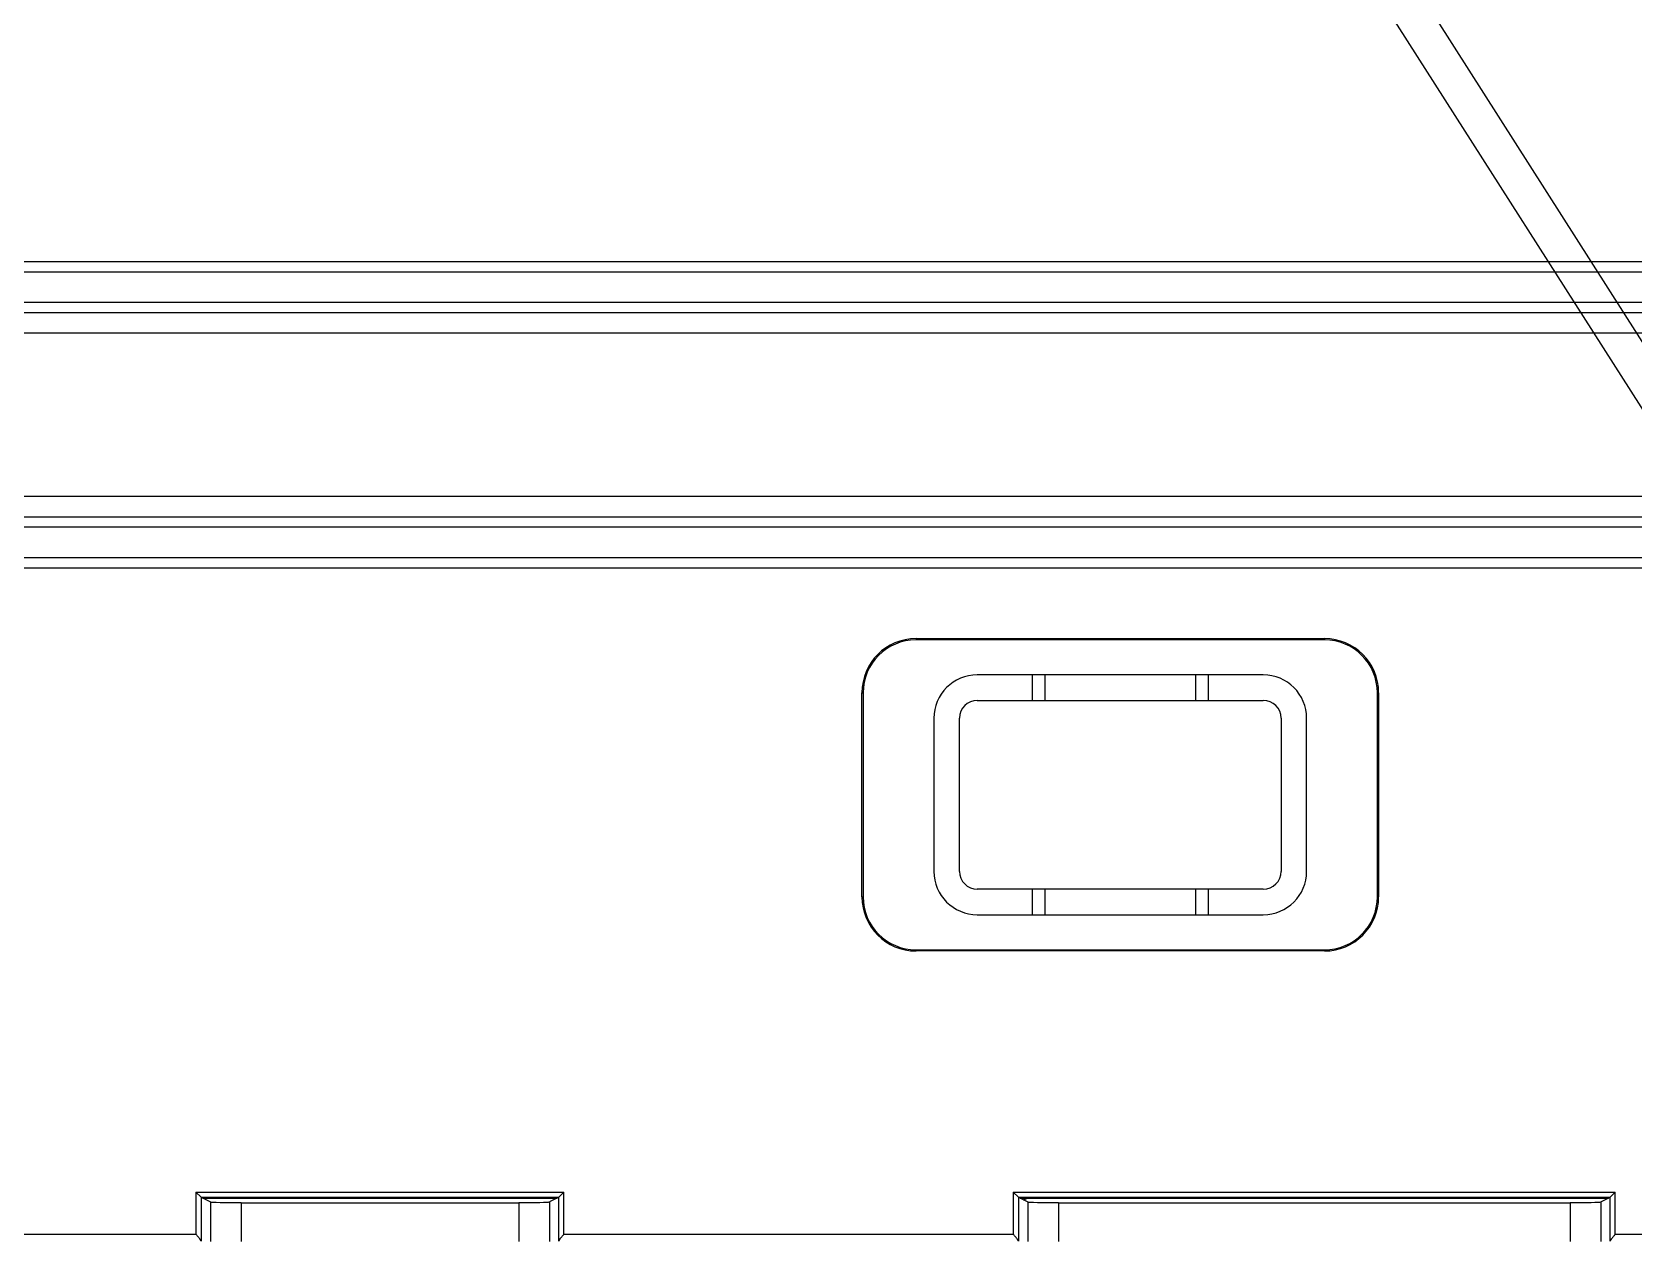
# Model space of a CAD drawing. Header units: millimetres. Extents: x 562 to 17351, y 2396 to 6995.
# Drawn here: x 14305.2 to 14462.1, y 4543.8 to 4662.2 of the extents above; entities that cross this region are included whole.
import ezdxf

# ---------------------------------------------------------------- set-up
doc = ezdxf.new("R2010")
doc.units = ezdxf.units.MM
doc.layers.add('02___PRT_ALL_AXES', color=7, linetype='Continuous')

# ---------------------------------------------------------------- blocks, each defined once
blk = doc.blocks.new('DTGCNV')
at = {"color": 7, "linetype": 'Continuous'}
for p, q in [((13149.85, 4903.45), (13275.55, 4706.13)), ((13273.33, 4703.11), (13194.98, 4826.09)), ((13169.62, 4731.75), (13209.62, 4731.75)), ((13169.62, 4731.75), (13169.62, 4731.63)), ((13209.62, 4731.63), (13169.62, 4731.63)), ((13209.62, 4731.75), (13209.62, 4731.63)), ((13203.62, 4728.2), (13175.62, 4728.2)), ((13181.02, 4725.7), (13181.02, 4728.2)), ((13182.22, 4728.2), (13182.22, 4725.7)), ((13197.02, 4725.7), (13197.02, 4728.2)), ((13198.22, 4728.2), (13198.22, 4725.7)), ((13164.32, 4726.45), (13164.43, 4726.45)), ((13164.32, 4706.45), (13164.32, 4726.45)), ((13164.43, 4726.45), (13164.43, 4706.45)), ((13175.62, 4725.7), (13203.62, 4725.7)), ((13214.92, 4726.45), (13214.8, 4726.45)), ((13214.8, 4706.45), (13214.8, 4726.45)), ((13214.92, 4726.45), (13214.92, 4706.45)), ((13171.37, 4723.95), (13171.37, 4708.95)), ((13173.87, 4708.95), (13173.87, 4723.95)), ((13205.37, 4723.95), (13205.37, 4708.95)), ((13207.87, 4708.95), (13207.87, 4723.95)), ((13164.32, 4706.45), (13164.43, 4706.45)), ((13203.62, 4707.2), (13175.62, 4707.2)), ((13181.02, 4704.7), (13181.02, 4707.2)), ((13182.22, 4707.2), (13182.22, 4704.7)), ((13197.02, 4704.7), (13197.02, 4707.2)), ((13198.22, 4707.2), (13198.22, 4704.7)), ((13214.92, 4706.45), (13214.8, 4706.45)), ((13175.62, 4704.7), (13203.62, 4704.7)), ((13169.62, 4701.26), (13209.62, 4701.26)), ((13169.62, 4701.15), (13169.62, 4701.26)), ((13209.62, 4701.15), (13169.62, 4701.15)), ((13209.62, 4701.15), (13209.62, 4701.26)), ((13099.1, 4677.53), (13135.13, 4677.53)), ((13099.1, 4677.53), (13099.6, 4677.03)), ((13099.1, 4677.53), (13099.1, 4673.4)), ((13099.6, 4677.03), (13134.63, 4677.03)), ((13099.6, 4677.03), (13100.53, 4676.57)), ((13099.6, 4677.03), (13099.6, 4672.73)), ((13099.78, 4676.94), (13134.46, 4676.94)), ((13100.53, 4676.57), (13100.53, 4672.7)), ((13103.53, 4676.49), (13130.71, 4676.49)), ((13103.53, 4676.49), (13103.53, 4672.7)), ((13130.71, 4676.49), (13130.71, 4672.7)), ((13134.63, 4677.03), (13133.71, 4676.57)), ((13133.71, 4676.57), (13133.71, 4672.7)), ((13134.63, 4677.03), (13135.13, 4677.53)), ((13134.63, 4672.73), (13134.63, 4677.03)), ((13135.13, 4673.4), (13135.13, 4677.53)), ((13179.14, 4677.53), (13238.09, 4677.53)), ((13179.14, 4677.53), (13179.64, 4677.03)), ((13179.14, 4677.53), (13179.14, 4673.4)), ((13179.64, 4677.03), (13237.59, 4677.03)), ((13179.64, 4677.03), (13180.57, 4676.57)), ((13179.64, 4677.03), (13179.64, 4672.73)), ((13179.82, 4676.94), (13237.42, 4676.94)), ((13180.57, 4676.57), (13180.57, 4672.7)), ((13183.57, 4676.49), (13233.67, 4676.49)), ((13183.57, 4676.49), (13183.57, 4672.7)), ((13233.67, 4676.49), (13233.67, 4672.7)), ((13236.67, 4676.57), (13237.59, 4677.03)), ((13236.67, 4676.57), (13236.67, 4672.7)), ((13237.59, 4677.03), (13238.09, 4677.53)), ((13237.59, 4672.73), (13237.59, 4677.03)), ((13238.09, 4673.4), (13238.09, 4677.53)), ((12970.76, 4673.4), (13099.1, 4673.4)), ((13135.13, 4673.4), (13179.14, 4673.4)), ((13238.09, 4673.4), (13292.27, 4673.4))]:
    blk.add_line(p, q, dxfattribs=at)
for centre, radius, start, end in [((13169.62, 4726.45), 5.3, 90, 180), ((13169.62, 4726.45), 5.18, 90, 180), ((13209.62, 4726.45), 5.3, 0, 90), ((13209.62, 4726.45), 5.18, 0, 90), ((13175.62, 4723.95), 4.25, 90, 180), ((13203.62, 4723.95), 4.25, 0, 90), ((13175.62, 4723.95), 1.75, 90, 180), ((13203.62, 4723.95), 1.75, 0, 90), ((13175.62, 4708.95), 4.25, 180, 270), ((13175.62, 4708.95), 1.75, 180, 270), ((13203.62, 4708.95), 4.25, 270, 0), ((13203.62, 4708.95), 1.75, 270, 0), ((13169.62, 4706.45), 5.3, 180, 270), ((13169.62, 4706.45), 5.18, 180, 270), ((13209.62, 4706.45), 5.3, 270, 0), ((13209.62, 4706.45), 5.18, 270, 0)]:
    blk.add_arc(centre, radius, start, end, dxfattribs=at)
at = {"color": 4, "linetype": 'Continuous'}
blk.add_arc((13177.62, 4683.57), 7.25, 290.4383, 293.8908, dxfattribs=at)
at = {"color": 7, "linetype": 'Continuous'}
for centre, major_axis, ratio, start_param, end_param in [((13099.6, 4677.53), (0, 0.5), 0.052408, -3.193953, -3.167773), ((13103.53, 4676.57), (3, 0), 0.026186, -3.089233, -1.570796), ((13130.71, 4676.57), (3, 0), 0.026186, -1.570796, -0.05236), ((13134.63, 4677.53), (0, 0.5), 0.052408, -3.115413, -3.089233), ((13179.64, 4677.53), (0, 0.5), 0.052408, -3.193953, -3.167773), ((13183.57, 4676.57), (3, 0), 0.026186, -3.089233, -1.570796), ((13233.67, 4676.57), (3, 0), 0.026186, -1.570796, -0.05236), ((13237.59, 4677.53), (0, 0.5), 0.052408, -3.115413, -3.089233)]:
    blk.add_ellipse(centre, major_axis=major_axis, ratio=ratio, start_param=start_param, end_param=end_param, dxfattribs=at)
for points, knots in [([(13099.6, 4672.73), (13099.6, 4672.74), (13099.6, 4672.75), (13099.6, 4672.76), (13099.59, 4672.77), (13099.58, 4672.79), (13099.56, 4672.82), (13099.54, 4672.85), (13099.51, 4672.89), (13099.47, 4672.95), (13099.42, 4673.02), (13099.34, 4673.11), (13099.27, 4673.2), (13099.19, 4673.3), (13099.13, 4673.36), (13099.1, 4673.4)], [0, 0, 0, 0, 0.013463, 0.028958, 0.046471, 0.065932, 0.110248, 0.160922, 0.216933, 0.277361, 0.408429, 0.549248, 0.696374, 0.84732, 1, 1, 1, 1]), ([(13135.13, 4673.4), (13135.11, 4673.36), (13135.05, 4673.3), (13134.97, 4673.2), (13134.89, 4673.11), (13134.82, 4673.02), (13134.76, 4672.95), (13134.72, 4672.89), (13134.7, 4672.85), (13134.67, 4672.82), (13134.66, 4672.79), (13134.65, 4672.77), (13134.64, 4672.76), (13134.64, 4672.75), (13134.63, 4672.74), (13134.63, 4672.73)], [0, 0, 0, 0, 0.152678, 0.303619, 0.450743, 0.591561, 0.722626, 0.783052, 0.839064, 0.889738, 0.93406, 0.953523, 0.971039, 0.986537, 1, 1, 1, 1]), ([(13179.64, 4672.73), (13179.64, 4672.74), (13179.64, 4672.75), (13179.64, 4672.76), (13179.63, 4672.77), (13179.62, 4672.79), (13179.6, 4672.82), (13179.58, 4672.85), (13179.55, 4672.89), (13179.51, 4672.95), (13179.46, 4673.02), (13179.38, 4673.11), (13179.31, 4673.2), (13179.23, 4673.3), (13179.17, 4673.36), (13179.14, 4673.4)], [0, 0, 0, 0, 0.013463, 0.028958, 0.046471, 0.065932, 0.110248, 0.160922, 0.216933, 0.277361, 0.408429, 0.549248, 0.696374, 0.84732, 1, 1, 1, 1]), ([(13238.09, 4673.4), (13238.07, 4673.36), (13238.01, 4673.3), (13237.93, 4673.2), (13237.85, 4673.11), (13237.78, 4673.02), (13237.72, 4672.95), (13237.68, 4672.89), (13237.66, 4672.85), (13237.63, 4672.82), (13237.62, 4672.79), (13237.61, 4672.77), (13237.6, 4672.76), (13237.6, 4672.75), (13237.59, 4672.74), (13237.59, 4672.73)], [0, 0, 0, 0, 0.152678, 0.303619, 0.450743, 0.591561, 0.722626, 0.783052, 0.839064, 0.889738, 0.93406, 0.953523, 0.971039, 0.986537, 1, 1, 1, 1])]:
    blk.add_open_spline(points, degree=3, knots=knots, dxfattribs=at)
blk = doc.blocks.new('*U61')
blk.add_blockref('DTGCNV', (-13016.62, -4845.2))
blk = doc.blocks.new('*U62')
at = {"color": 0, "linetype": 'ByBlock', "lineweight": -2, "transparency": 16777216}
blk.add_blockref('*U61', (1800, 675), dxfattribs=at)
blk = doc.blocks.new('dfx')
at = {"color": 114, "linetype": 'Continuous', "lineweight": -3, "true_color": 0x139b48}
for p, q in [((13147.48, 8283.73), (13701.48, 8283.73)), ((13147.48, 8278.73), (13701.48, 8278.73)), ((13147.48, 8276.73), (13701.48, 8276.73)), ((13147.48, 8260.73), (13701.48, 8260.73)), ((13147.48, 8258.73), (13701.48, 8258.73)), ((13147.48, 8253.73), (13701.48, 8253.73))]:
    blk.add_line(p, q, dxfattribs=at)
at = {"layer": '02___PRT_ALL_AXES', "color": 114, "linetype": 'Continuous', "lineweight": -3, "true_color": 0x139b48}
for p, q in [((13151.45, 8282.73), (13697.51, 8282.73)), ((13151.45, 8279.73), (13697.51, 8279.73)), ((13151.45, 8257.73), (13697.51, 8257.73)), ((13151.45, 8254.73), (13697.51, 8254.73))]:
    blk.add_line(p, q, dxfattribs=at)
blk = doc.blocks.new('*U142')
blk.add_blockref('dfx', (-13416.98, -8530.48))
blk = doc.blocks.new('*U143')
at = {"color": 0, "linetype": 'ByBlock', "lineweight": -2, "transparency": 16777216}
blk.add_blockref('*U142', (1800, 675), dxfattribs=at)

msp = doc.modelspace()

# ---------------------------------------------------------------- block references
for name, p in [('*U62', (12438.816, 4041.217)), ('*U143', (12431.316, 4211.467))]:
    msp.add_blockref(name, p)

doc.saveas('drawing.dxf')
